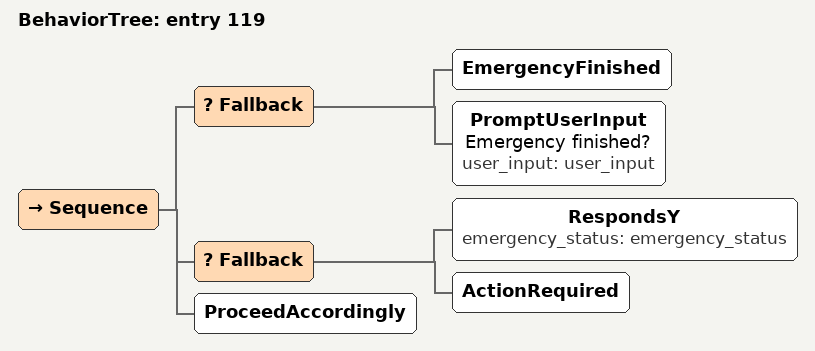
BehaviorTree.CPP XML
<?xml version="1.0" encoding="UTF-8"?>
<root BTCPP_format="4">
  <BehaviorTree ID="entry 119">
    <Sequence>
      <Fallback>
        <EmergencyFinished/>
        <PromptUserInput name="Emergency finished?"
                         user_input="user_input"/>
      </Fallback>
      <Fallback>
        <RespondsY emergency_status="emergency_status"/>
        <ActionRequired/>
      </Fallback>
      <ProceedAccordingly/>
    </Sequence>
  </BehaviorTree>

</root>
